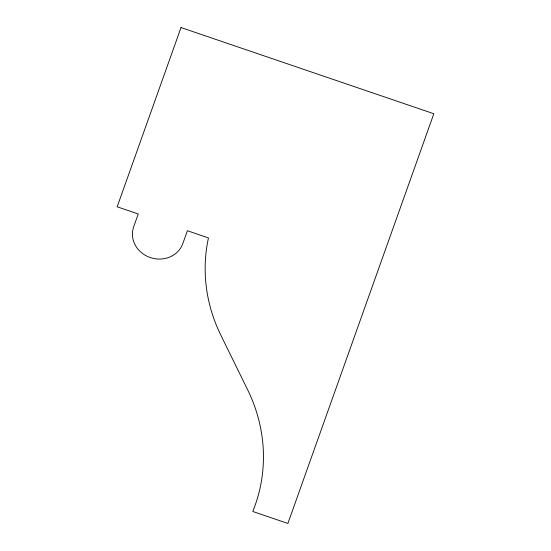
<?xml version="1.0" encoding="UTF-8"?>
<svg xmlns="http://www.w3.org/2000/svg" width="551" height="551" viewBox="0 0 551 551"><rect width="100%" height="100%" fill="white"/><g stroke="black" fill="none" stroke-linecap="round" stroke-linejoin="round"><path stroke-width="0.83" d="M181.024 27.55L117.17 206.797L138.239 213.981L133.679 226.785A25.98 23.769 14.8 0 0 150.271 257.565A25.98 23.769 14.8 0 0 182.836 243.542L187.395 230.738L208.464 237.922A170.645 156.133 14.8 0 0 220.861 335.215L247.613 389.729A172.057 157.428 14.8 0 1 252.771 511.48L287.884 523.45L433.83 113.747L181.024 27.55"/></g></svg>
